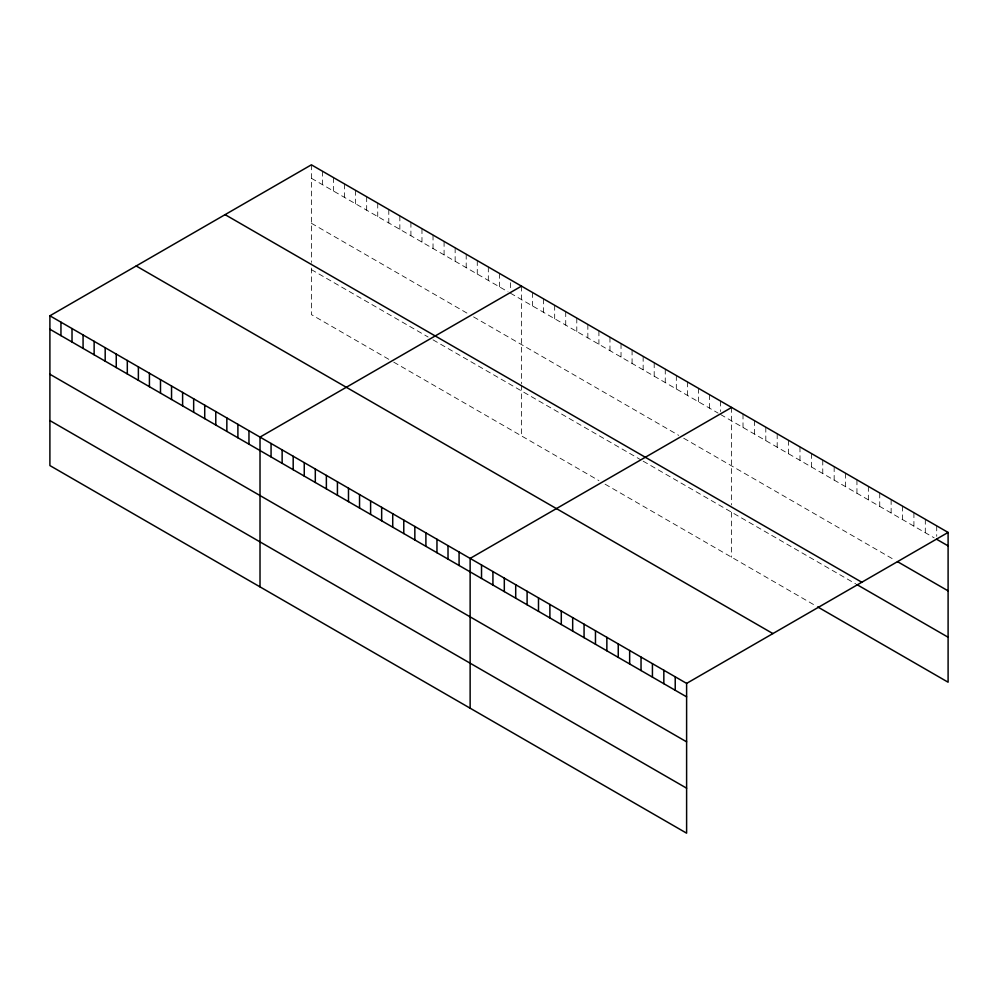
<?xml version="1.0" encoding="UTF-8"?>
<svg xmlns="http://www.w3.org/2000/svg" width="998" height="998" viewBox="0 0 998 998"><rect width="100%" height="100%" fill="white"/><g stroke="black" fill="none" stroke-linecap="round" stroke-linejoin="round"><path stroke-width="0.75" stroke-dasharray="4.99 3.74" d="M311.388 164.82L311.388 262.374M311.388 178.28L507.982 291.778M510.44 293.2L718.098 413.097M720.556 414.507L934.178 537.847M311.388 223.265L468.661 314.071M473.576 316.902L678.777 435.377M683.692 438.222L894.932 560.177M311.388 269.622L428.117 337.012M433.032 339.844L640.691 459.741M643.149 461.163L855.685 583.867M388.796 359.305L311.388 314.607L311.388 263.821M393.711 362.137L598.912 480.612M605.05 484.155L816.439 606.198M936.71 525.846L936.71 536.313M925.308 519.272L925.308 532.72M913.919 512.698L913.919 526.146M902.529 506.111L902.529 519.571M891.127 499.536L891.127 512.997M879.737 492.962L879.737 506.41M868.347 486.375L868.347 499.836M856.945 479.801L856.945 493.262M845.555 473.227L845.555 486.675M834.166 466.64L834.166 480.1M822.764 460.066L822.764 473.526M811.374 453.491L811.374 466.939M799.984 446.917L799.984 460.365M788.582 440.33L788.582 453.791M777.192 433.756L777.192 447.204M765.803 427.181L765.803 440.629M754.401 420.595L754.401 434.055M743.011 414.02L743.011 427.481M731.621 407.446L731.621 505M731.621 512.236L731.621 557.221M720.556 401.059L720.556 411.525M709.503 394.672L709.503 408.132M698.438 388.284L698.438 401.745M687.385 381.897L687.385 395.358M676.32 375.522L676.32 388.971M665.267 369.135L665.267 382.583M654.201 362.748L654.201 376.209M643.149 356.361L643.149 369.821M632.083 349.974L632.083 363.434M621.03 343.599L621.03 357.047M609.965 337.212L609.965 350.66M598.912 330.825L598.912 344.285M587.847 324.437L587.847 337.898M576.794 318.05L576.794 331.511M565.729 311.675L565.729 325.123M554.676 305.288L554.676 318.736M543.623 298.901L543.623 312.362M532.558 292.514L532.558 305.974M521.505 286.127L521.505 383.681M521.505 385.128L521.505 435.914M510.44 282.733L510.44 290.218M499.387 273.365L499.387 286.813M488.321 266.977L488.321 280.438M477.269 260.59L477.269 274.051M466.203 254.203L466.203 267.664M455.15 247.828L455.15 261.276M444.085 241.441L444.085 254.889M433.032 235.054L433.032 248.514M421.967 228.667L421.967 242.127M410.914 222.28L410.914 235.74M399.849 215.905L399.849 229.353M388.796 209.518L388.796 222.966M377.731 203.13L377.731 216.591M366.678 196.743L366.678 210.204M355.612 190.356L355.612 203.817M344.56 183.981L344.56 197.429M333.494 177.594L333.494 191.042M322.441 171.207L322.441 184.667"/><path stroke-width="1.5" d="M49.9 315.792L686.612 683.393L686.612 833.18L49.9 465.567L49.9 315.792L311.388 164.82L948.1 532.433L948.1 682.208L817.699 606.934M521.505 286.127L260.016 437.099L260.016 586.886M731.621 407.446L470.133 558.406L470.133 708.193M686.612 683.393L948.1 532.433M936.71 539.307L948.1 545.881M897.464 561.637L948.1 590.866M225.099 214.645L861.81 582.246M856.945 584.603L948.1 637.223M136.19 265.967L772.901 633.58M49.9 329.24L686.612 696.854M49.9 374.238L686.612 741.838M49.9 420.582L686.612 788.183M675.222 676.819L675.222 690.267M663.832 670.232L663.832 683.692M652.43 663.658L652.43 677.118M641.04 657.083L641.04 670.531M629.651 650.509L629.651 663.957M618.249 643.922L618.249 657.383M606.859 637.348L606.859 650.796M595.469 630.773L595.469 644.221M584.067 624.187L584.067 637.647M572.677 617.612L572.677 631.06M561.288 611.038L561.288 624.486M549.886 604.451L549.886 617.912M538.496 597.877L538.496 611.337M527.106 591.303L527.106 604.751M515.704 584.716L515.704 598.176M504.314 578.141L504.314 591.602M492.925 571.567L492.925 585.015M481.523 564.98L481.523 578.441M459.08 552.019L459.08 565.479M448.015 545.644L448.015 559.092M436.962 539.257L436.962 552.705M425.897 532.87L425.897 546.318M414.844 526.482L414.844 539.943M403.778 520.095L403.778 533.556M392.725 513.721L392.725 527.169M381.66 507.333L381.66 520.781M370.607 500.946L370.607 514.394M359.542 494.559L359.542 508.019M348.489 488.172L348.489 501.632M337.424 481.797L337.424 495.245M326.371 475.41L326.371 488.858M315.306 469.023L315.306 482.471M304.253 462.635L304.253 476.096M293.187 456.248L293.187 469.709M282.135 449.873L282.135 463.322M271.069 443.486L271.069 456.934M248.964 430.712L248.964 444.172M237.898 424.325L237.898 437.785M226.845 417.95L226.845 431.398M215.78 411.563L215.78 425.011M204.727 405.176L204.727 418.624M193.662 398.788L193.662 412.249M182.609 392.401L182.609 405.862M171.544 386.026L171.544 399.474M160.491 379.639L160.491 393.087M149.426 373.252L149.426 386.7M138.373 366.865L138.373 380.325M127.307 360.478L127.307 373.938M116.255 354.103L116.255 367.551M105.189 347.716L105.189 361.164M94.136 341.328L94.136 354.777M83.071 334.941L83.071 348.402M72.018 328.554L72.018 342.015M60.953 322.167L60.953 335.627"/></g></svg>
